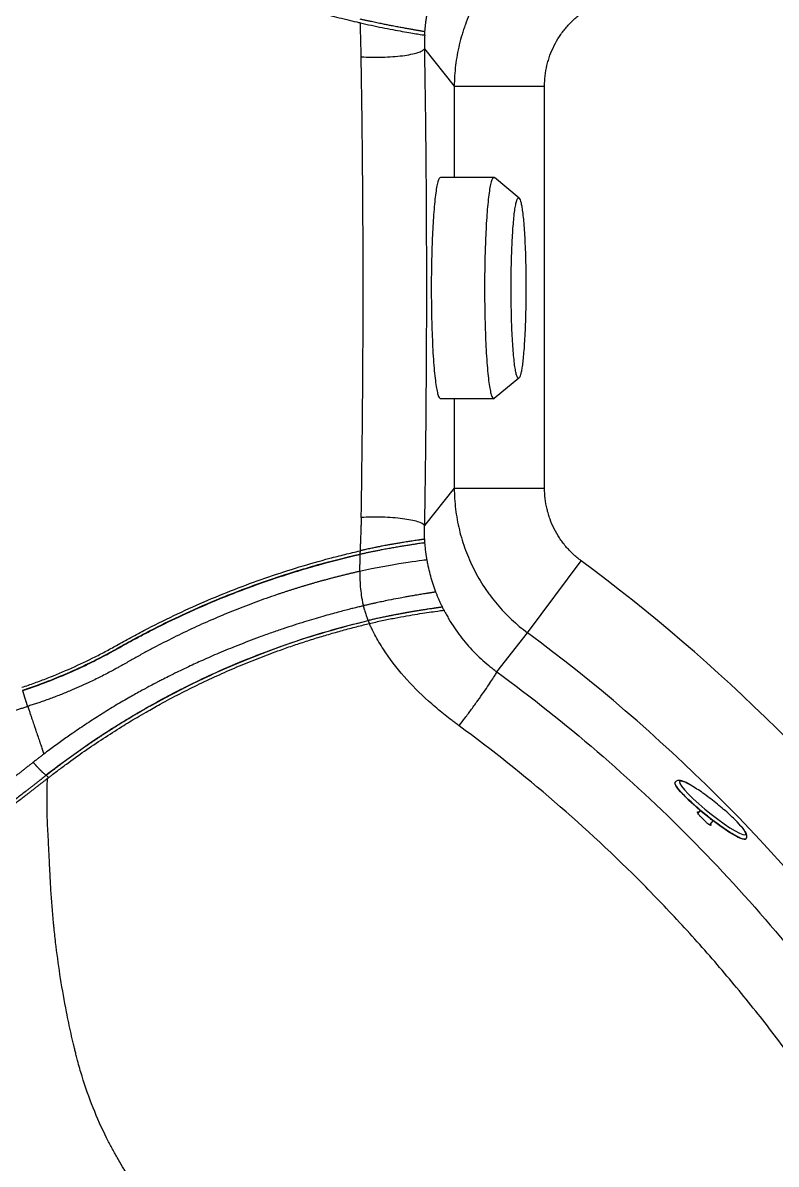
# Model space of a CAD drawing. Extents: x 527 to 611, y 788 to 934.
# Drawn here: x 542.64 to 559.26, y 826.17 to 851.36 of the extents above; entities that cross this region are included whole.
import ezdxf

# ---------------------------------------------------------------- set-up
doc = ezdxf.new("R2010")
doc.units = 0
doc.header["$MEASUREMENT"] = 0
doc.layers.add('1', color=4, linetype='Continuous')
doc.layers.add('GEOMETRY', color=4, linetype='Continuous', lineweight=25)

# ---------------------------------------------------------------- blocks, each defined once
blk = doc.blocks.new('2026_FLASH')
at = {"layer": 'GEOMETRY'}
for p, q in [((24.417, 47.472), (25.076, 46.643)), ((25.076, 46.643), (27.068, 46.643)), ((25.076, 46.643), (25.076, 44.633)), ((27.068, 37.777), (27.068, 46.643)), ((25.946, 44.632), (24.77, 44.633)), ((26.505, 44.178), (25.96, 44.627)), ((25.958, 39.758), (26.503, 40.207)), ((24.768, 39.753), (25.944, 39.752)), ((25.076, 39.753), (25.076, 37.777)), ((25.076, 37.777), (24.417, 36.948)), ((25.076, 37.777), (27.068, 37.777)), ((26.694, 34.582), (27.873, 36.174)), ((26.015, 33.722), (26.694, 34.582)), ((29.952, 31.289), (29.948, 31.284)), ((29.955, 31.287), (29.956, 31.287)), ((30.498, 30.666), (30.449, 30.606)), ((30.71, 30.343), (30.785, 30.435)), ((31.506, 30.031), (31.51, 30.036))]:
    blk.add_line(p, q, dxfattribs=at)
at = {"layer": 'GEOMETRY', "flags": 128}
for points in [[(23.198, 34.787), (23.201, 34.788), (23.203, 34.788)], [(31.134, 30.188), (31.052, 30.242), (30.966, 30.302), (30.876, 30.367), (30.784, 30.436), (30.691, 30.508), (30.598, 30.582), (30.508, 30.658), (30.42, 30.733), (30.337, 30.807), (30.259, 30.879), (30.188, 30.948), (30.125, 31.013), (30.069, 31.073), (30.023, 31.127), (29.987, 31.174), (29.962, 31.215), (29.947, 31.247), (29.943, 31.271), (29.948, 31.284)], [(30.398, 31.157), (30.283, 31.227), (30.188, 31.277), (30.115, 31.306), (30.067, 31.312), (30.047, 31.296), (30.055, 31.257), (30.091, 31.198), (30.153, 31.121), (30.239, 31.028), (30.346, 30.923), (30.469, 30.81), (30.604, 30.694), (30.746, 30.579), (30.889, 30.47), (31.028, 30.37), (31.157, 30.283), (31.272, 30.213), (31.367, 30.163), (31.44, 30.134), (31.487, 30.128), (31.507, 30.144), (31.499, 30.183), (31.463, 30.242), (31.401, 30.32), (31.315, 30.413), (31.315, 30.413)], [(31.506, 30.031), (31.496, 30.024), (31.473, 30.021), (31.439, 30.028), (31.395, 30.044), (31.342, 30.068), (31.28, 30.1), (31.211, 30.141), (31.134, 30.188)]]:
    blk.add_lwpolyline(points, dxfattribs=at)
at = {"layer": 'GEOMETRY'}
for centre, radius, start, end in [((4.203, 4.203), 39.779, 37.0599, 53.4853), ((4.203, 4.203), 37.799, 36.7869, 53.4853), ((30.536, 30.654), 0.0175, 202.0894, 241.2055), ((30.735, 30.488), 0.0175, 216.1669, 281.261)]:
    blk.add_arc(centre, radius, start, end, dxfattribs=at)
for points, knots in [([(17.659, 50.092), (17.688, 50.075), (17.741, 50.046), (17.847, 49.987), (17.976, 49.916), (18.136, 49.831), (18.35, 49.719), (18.62, 49.584), (19.051, 49.378), (19.599, 49.137), (20.15, 48.917), (20.596, 48.752), (20.93, 48.635), (21.264, 48.523), (21.559, 48.43), (21.816, 48.353), (22.037, 48.289), (22.258, 48.229), (22.48, 48.17), (22.703, 48.115), (22.864, 48.076), (22.965, 48.053), (22.991, 48.047), (23.004, 48.044)], [0, 0, 0, 0, 0.01709, 0.030842, 0.061668, 0.092291, 0.123284, 0.184853, 0.246557, 0.368071, 0.492793, 0.553961, 0.615962, 0.678021, 0.739182, 0.779802, 0.820576, 0.861511, 0.902612, 0.943883, 0.985331, 0.992664, 1, 1, 1, 1]), ([(26.694, 49.838), (26.569, 49.745), (26.45, 49.645), (26.224, 49.433), (26.117, 49.321), (25.992, 49.172), (25.967, 49.142), (25.919, 49.081), (25.895, 49.05), (25.825, 48.957), (25.781, 48.893), (25.653, 48.7), (25.576, 48.567), (25.437, 48.293), (25.375, 48.151), (25.308, 47.968), (25.295, 47.931), (25.27, 47.858), (25.259, 47.821), (25.225, 47.709), (25.205, 47.635), (25.151, 47.41), (25.123, 47.259), (25.086, 46.953), (25.076, 46.799), (25.076, 46.643)], [0, 0, 0, 0, 0.125, 0.125, 0.25, 0.25, 0.28125, 0.28125, 0.3125, 0.3125, 0.375, 0.375, 0.5, 0.5, 0.625, 0.625, 0.65625, 0.65625, 0.6875, 0.6875, 0.75, 0.75, 0.875, 0.875, 1, 1, 1, 1]), ([(24.428, 47.847), (24.427, 47.847), (24.426, 47.847), (24.423, 47.848), (24.42, 47.848), (24.416, 47.849), (24.411, 47.85), (24.405, 47.851), (24.399, 47.852), (24.391, 47.853), (24.383, 47.854), (24.37, 47.856), (24.352, 47.859), (24.33, 47.863), (24.31, 47.867), (24.292, 47.87), (24.278, 47.872), (24.26, 47.875), (24.237, 47.879), (24.205, 47.885), (24.175, 47.89), (24.146, 47.895), (24.114, 47.901), (24.075, 47.908), (24.028, 47.916), (23.98, 47.925), (23.931, 47.934), (23.882, 47.943), (23.83, 47.953), (23.773, 47.964), (23.719, 47.974), (23.67, 47.984), (23.626, 47.992), (23.581, 48.001), (23.535, 48.01), (23.485, 48.02), (23.43, 48.031), (23.37, 48.043), (23.309, 48.056), (23.255, 48.068), (23.21, 48.077), (23.174, 48.085), (23.138, 48.093), (23.103, 48.101), (23.069, 48.108), (23.035, 48.116), (23.013, 48.121), (23.003, 48.123)], [0, 0, 0, 0, 0.010916, 0.022379, 0.034382, 0.046914, 0.059965, 0.073535, 0.087622, 0.102227, 0.117354, 0.133, 0.16621, 0.194577, 0.218157, 0.236975, 0.251099, 0.260575, 0.290095, 0.317205, 0.342032, 0.364556, 0.384774, 0.41352, 0.445957, 0.480505, 0.506834, 0.536348, 0.566963, 0.598665, 0.631483, 0.654728, 0.678003, 0.701368, 0.72488, 0.748608, 0.778449, 0.808885, 0.839936, 0.871575, 0.890663, 0.9095, 0.928096, 0.946453, 0.964557, 0.982404, 1, 1, 1, 1]), ([(24.428, 47.847), (24.429, 47.859), (24.431, 47.883), (24.434, 47.92), (24.438, 47.956), (24.442, 47.992), (24.447, 48.032), (24.452, 48.074), (24.458, 48.12), (24.465, 48.165), (24.47, 48.195), (24.473, 48.209)], [0, 0, 0, 0, 0.0996766, 0.1996837, 0.2999731, 0.4004598, 0.5010198, 0.6264032, 0.7514875, 0.8760643, 1, 1, 1, 1]), ([(27.068, 46.643), (27.068, 46.721), (27.073, 46.799), (27.09, 46.952), (27.104, 47.028), (27.13, 47.141), (27.14, 47.178), (27.162, 47.252), (27.174, 47.29), (27.214, 47.4), (27.245, 47.471), (27.314, 47.609), (27.352, 47.676), (27.416, 47.772), (27.438, 47.804), (27.485, 47.867), (27.509, 47.897), (27.584, 47.987), (27.637, 48.043), (27.75, 48.15), (27.81, 48.2), (27.873, 48.246)], [0, 0, 0, 0, 0.125, 0.125, 0.25, 0.25, 0.3125, 0.3125, 0.375, 0.375, 0.5, 0.5, 0.625, 0.625, 0.6875, 0.6875, 0.75, 0.75, 0.875, 0.875, 1, 1, 1, 1]), ([(23.023, 47.293), (23.023, 47.301), (23.023, 47.309), (23.022, 47.34), (23.022, 47.363), (23.021, 47.418), (23.02, 47.45), (23.018, 47.544), (23.016, 47.606), (23.012, 47.731), (23.011, 47.794), (23.007, 47.919), (23.006, 47.981), (23.004, 48.044)], [0, 0, 0, 0, 0.03125, 0.03125, 0.125, 0.125, 0.25, 0.25, 0.5, 0.5, 0.75, 0.75, 1, 1, 1, 1]), ([(23.004, 48.044), (23.165, 48.006), (23.33, 47.97), (23.646, 47.907), (23.797, 47.879), (24.063, 47.832), (24.178, 47.812), (24.35, 47.784), (24.407, 47.776), (24.423, 47.773)], [0, 0, 0, 0, 0.25, 0.25, 0.5, 0.5, 0.75, 0.75, 1, 1, 1, 1]), ([(24.423, 47.773), (24.422, 47.748), (24.421, 47.723), (24.419, 47.672), (24.418, 47.647), (24.417, 47.597), (24.417, 47.572), (24.416, 47.534), (24.417, 47.522), (24.417, 47.5), (24.417, 47.49), (24.417, 47.478), (24.417, 47.475), (24.417, 47.472)], [0, 0, 0, 0, 0.25, 0.25, 0.5, 0.5, 0.75, 0.75, 0.875, 0.875, 0.96875, 0.96875, 1, 1, 1, 1]), ([(23.023, 47.293), (23.096, 47.288), (23.172, 47.285), (23.327, 47.283), (23.407, 47.283), (23.564, 47.288), (23.642, 47.292), (23.793, 47.303), (23.865, 47.31), (24.001, 47.327), (24.064, 47.337), (24.177, 47.36), (24.227, 47.372), (24.31, 47.399), (24.344, 47.413), (24.394, 47.442), (24.41, 47.457), (24.417, 47.472)], [0, 0, 0, 0, 0.125, 0.125, 0.25, 0.25, 0.375, 0.375, 0.5, 0.5, 0.625, 0.625, 0.75, 0.75, 0.875, 0.875, 1, 1, 1, 1]), ([(24.417, 47.472), (24.432, 46.598), (24.443, 45.723), (24.457, 43.971), (24.461, 43.094), (24.461, 41.339), (24.457, 40.461), (24.446, 39.142), (24.442, 38.702), (24.435, 38.152), (24.433, 38.042), (24.43, 37.822), (24.429, 37.712), (24.424, 37.384), (24.421, 37.166), (24.417, 36.948)], [0, 0, 0, 0, 0.25, 0.25, 0.5, 0.5, 0.75, 0.75, 0.875, 0.875, 0.90625, 0.90625, 0.9375, 0.9375, 1, 1, 1, 1]), ([(23.023, 37.127), (23.027, 37.337), (23.03, 37.548), (23.035, 37.865), (23.036, 37.971), (23.039, 38.183), (23.04, 38.29), (23.047, 38.821), (23.051, 39.246), (23.062, 40.52), (23.065, 41.369), (23.065, 43.064), (23.062, 43.911), (23.048, 45.603), (23.037, 46.449), (23.023, 47.293)], [0, 0, 0, 0, 0.0625, 0.0625, 0.09375, 0.09375, 0.125, 0.125, 0.25, 0.25, 0.5, 0.5, 0.75, 0.75, 1, 1, 1, 1]), ([(24.77, 44.633), (24.761, 44.628), (24.742, 44.619), (24.713, 44.541), (24.686, 44.419), (24.661, 44.251), (24.639, 44.047), (24.619, 43.814), (24.603, 43.562), (24.591, 43.299), (24.581, 43.034), (24.574, 42.767), (24.57, 42.494), (24.568, 42.205), (24.57, 41.902), (24.574, 41.588), (24.583, 41.274), (24.595, 40.967), (24.61, 40.679), (24.63, 40.42), (24.652, 40.196), (24.676, 40.016), (24.702, 39.881), (24.728, 39.796), (24.75, 39.755), (24.764, 39.757), (24.768, 39.758)], [0, 0, 0, 0, 0.045311, 0.09117, 0.13703, 0.182419, 0.226896, 0.27007, 0.311623, 0.351311, 0.388971, 0.424512, 0.460053, 0.497713, 0.537401, 0.578954, 0.622128, 0.666605, 0.711994, 0.757854, 0.803713, 0.849102, 0.893579, 0.936753, 0.978306, 1, 1, 1, 1]), ([(25.96, 44.621), (25.955, 44.626), (25.941, 44.641), (25.918, 44.614), (25.889, 44.542), (25.862, 44.418), (25.837, 44.251), (25.815, 44.046), (25.795, 43.813), (25.779, 43.561), (25.767, 43.298), (25.757, 43.033), (25.75, 42.767), (25.746, 42.493), (25.744, 42.205), (25.746, 41.901), (25.75, 41.588), (25.759, 41.273), (25.771, 40.967), (25.787, 40.679), (25.806, 40.419), (25.828, 40.196), (25.852, 40.015), (25.878, 39.882), (25.904, 39.793), (25.93, 39.754), (25.948, 39.745), (25.957, 39.758), (25.958, 39.759)], [0, 0, 0, 0, 0.020506, 0.064026, 0.107998, 0.15197, 0.19549, 0.238136, 0.279534, 0.319376, 0.35743, 0.39354, 0.427618, 0.461696, 0.497806, 0.53586, 0.575702, 0.6171, 0.659745, 0.703266, 0.747238, 0.791209, 0.83473, 0.877376, 0.918773, 0.958615, 0.99667, 1, 1, 1, 1]), ([(26.539, 40.283), (26.544, 40.306), (26.556, 40.354), (26.574, 40.46), (26.591, 40.595), (26.607, 40.764), (26.622, 40.965), (26.635, 41.195), (26.645, 41.45), (26.652, 41.723), (26.656, 42.006), (26.657, 42.289), (26.654, 42.565), (26.649, 42.842), (26.639, 43.111), (26.627, 43.361), (26.612, 43.574), (26.596, 43.758), (26.578, 43.908), (26.558, 44.027), (26.538, 44.114), (26.517, 44.169), (26.494, 44.189), (26.471, 44.169), (26.448, 44.108), (26.426, 44.007), (26.405, 43.871), (26.387, 43.704), (26.371, 43.514), (26.358, 43.308), (26.347, 43.081), (26.338, 42.837), (26.333, 42.572), (26.33, 42.296), (26.33, 42.003), (26.334, 41.715), (26.341, 41.443), (26.351, 41.193), (26.364, 40.958), (26.38, 40.746), (26.398, 40.564), (26.418, 40.417), (26.438, 40.307), (26.46, 40.236), (26.481, 40.202), (26.501, 40.201), (26.521, 40.226), (26.533, 40.265), (26.539, 40.283)], [0, 0, 0, 0, 0.017771, 0.036602, 0.056447, 0.077224, 0.098812, 0.121051, 0.143746, 0.166677, 0.189607, 0.212303, 0.234542, 0.25613, 0.280946, 0.304395, 0.326354, 0.34746, 0.369925, 0.38977, 0.410547, 0.432135, 0.454374, 0.477069, 0.5, 0.522931, 0.545626, 0.567865, 0.589453, 0.61023, 0.630075, 0.65254, 0.673646, 0.695605, 0.719054, 0.74387, 0.765458, 0.787697, 0.810393, 0.833323, 0.856254, 0.878949, 0.901188, 0.922776, 0.943553, 0.963398, 0.982229, 1, 1, 1, 1]), ([(25.076, 37.777), (25.076, 37.621), (25.086, 37.467), (25.124, 37.16), (25.151, 37.007), (25.206, 36.781), (25.226, 36.705), (25.272, 36.557), (25.296, 36.483), (25.377, 36.266), (25.438, 36.125), (25.577, 35.85), (25.655, 35.717), (25.762, 35.554), (25.785, 35.522), (25.829, 35.459), (25.852, 35.427), (25.922, 35.334), (25.97, 35.274), (26.119, 35.097), (26.225, 34.985), (26.45, 34.774), (26.569, 34.675), (26.694, 34.582)], [0, 0, 0, 0, 0.125, 0.125, 0.25, 0.25, 0.3125, 0.3125, 0.375, 0.375, 0.5, 0.5, 0.625, 0.625, 0.65625, 0.65625, 0.6875, 0.6875, 0.75, 0.75, 0.875, 0.875, 1, 1, 1, 1]), ([(27.873, 36.174), (27.81, 36.22), (27.751, 36.27), (27.638, 36.376), (27.585, 36.432), (27.511, 36.521), (27.487, 36.551), (27.44, 36.613), (27.418, 36.645), (27.353, 36.743), (27.315, 36.81), (27.246, 36.948), (27.215, 37.019), (27.175, 37.128), (27.163, 37.165), (27.141, 37.239), (27.131, 37.277), (27.104, 37.391), (27.09, 37.467), (27.073, 37.621), (27.068, 37.699), (27.068, 37.777)], [0, 0, 0, 0, 0.125, 0.125, 0.25, 0.25, 0.3125, 0.3125, 0.375, 0.375, 0.5, 0.5, 0.625, 0.625, 0.6875, 0.6875, 0.75, 0.75, 0.875, 0.875, 1, 1, 1, 1]), ([(23.023, 37.127), (23.023, 37.119), (23.023, 37.112), (23.022, 37.081), (23.022, 37.058), (23.02, 37.004), (23.019, 36.974), (23.017, 36.882), (23.015, 36.821), (23.01, 36.698), (23.007, 36.637), (23.004, 36.546), (23.002, 36.515), (23, 36.454), (22.999, 36.423), (22.998, 36.393)], [0, 0, 0, 0, 0.03125, 0.03125, 0.125, 0.125, 0.25, 0.25, 0.5, 0.5, 0.75, 0.75, 0.875, 0.875, 1, 1, 1, 1]), ([(24.417, 36.948), (24.404, 36.978), (24.352, 37.008), (24.185, 37.061), (24.069, 37.084), (23.798, 37.119), (23.643, 37.13), (23.328, 37.139), (23.168, 37.137), (23.023, 37.127)], [0, 0, 0, 0, 0.25, 0.25, 0.5, 0.5, 0.75, 0.75, 1, 1, 1, 1]), ([(24.423, 36.649), (24.423, 36.662), (24.422, 36.674), (24.421, 36.699), (24.42, 36.711), (24.419, 36.749), (24.418, 36.774), (24.417, 36.824), (24.417, 36.849), (24.416, 36.886), (24.417, 36.899), (24.417, 36.92), (24.417, 36.93), (24.417, 36.942), (24.417, 36.945), (24.417, 36.948)], [0, 0, 0, 0, 0.125, 0.125, 0.25, 0.25, 0.5, 0.5, 0.75, 0.75, 0.875, 0.875, 0.96875, 0.96875, 1, 1, 1, 1]), ([(24.429, 36.57), (24.428, 36.569), (24.426, 36.569), (24.423, 36.569), (24.42, 36.568), (24.417, 36.568), (24.413, 36.567), (24.407, 36.567), (24.399, 36.565), (24.387, 36.564), (24.365, 36.561), (24.328, 36.555), (24.268, 36.547), (24.197, 36.536), (24.117, 36.524), (24.028, 36.51), (23.93, 36.494), (23.825, 36.476), (23.715, 36.457), (23.602, 36.437), (23.51, 36.42), (23.444, 36.407), (23.404, 36.399), (23.365, 36.392), (23.326, 36.384), (23.287, 36.376), (23.249, 36.368), (23.211, 36.36), (23.173, 36.352), (23.136, 36.345), (23.1, 36.337), (23.064, 36.329), (23.029, 36.321), (23.006, 36.316), (22.995, 36.313)], [0, 0, 0, 0, 0.011227, 0.022448, 0.033658, 0.044854, 0.056033, 0.06719, 0.088342, 0.110182, 0.132671, 0.198105, 0.259869, 0.323384, 0.383802, 0.444744, 0.505767, 0.56801, 0.626721, 0.687217, 0.747851, 0.768026, 0.788019, 0.80786, 0.827575, 0.847185, 0.866703, 0.886139, 0.905481, 0.924707, 0.943797, 0.962725, 0.981466, 1, 1, 1, 1]), ([(24.423, 36.649), (24.422, 36.649), (24.421, 36.649), (24.418, 36.648), (24.415, 36.648), (24.412, 36.647), (24.408, 36.647), (24.404, 36.646), (24.396, 36.645), (24.381, 36.644), (24.362, 36.641), (24.342, 36.638), (24.323, 36.635), (24.297, 36.631), (24.259, 36.626), (24.209, 36.619), (24.137, 36.608), (24.044, 36.594), (23.942, 36.577), (23.846, 36.561), (23.775, 36.549), (23.719, 36.539), (23.682, 36.532), (23.651, 36.527), (23.621, 36.521), (23.585, 36.515), (23.538, 36.506), (23.489, 36.497), (23.444, 36.488), (23.408, 36.481), (23.375, 36.475), (23.34, 36.467), (23.301, 36.459), (23.254, 36.45), (23.203, 36.439), (23.152, 36.428), (23.106, 36.418), (23.067, 36.409), (23.033, 36.401), (23.009, 36.396), (22.998, 36.393)], [0, 0, 0, 0, 0.010962, 0.021842, 0.032667, 0.043454, 0.054213, 0.064952, 0.075672, 0.112506, 0.149101, 0.167532, 0.19158, 0.221218, 0.256428, 0.305779, 0.354733, 0.427418, 0.500626, 0.548188, 0.597728, 0.620796, 0.640689, 0.657379, 0.670836, 0.688849, 0.713385, 0.744475, 0.765256, 0.784037, 0.800792, 0.81547, 0.838083, 0.862166, 0.887765, 0.917641, 0.943195, 0.961447, 0.980412, 1, 1, 1, 1]), ([(24.476, 36.192), (24.475, 36.202), (24.471, 36.222), (24.466, 36.252), (24.461, 36.283), (24.457, 36.315), (24.452, 36.347), (24.447, 36.387), (24.441, 36.437), (24.434, 36.5), (24.431, 36.545), (24.429, 36.57)], [0, 0, 0, 0, 0.077848, 0.157836, 0.239956, 0.324197, 0.410541, 0.498966, 0.641781, 0.808912, 1, 1, 1, 1]), ([(15.556, 33.318), (15.672, 33.356), (15.974, 33.462), (16.402, 33.63), (16.84, 33.825), (17.162, 33.983), (17.415, 34.115), (17.603, 34.218), (17.79, 34.323), (17.998, 34.438), (18.27, 34.583), (18.691, 34.798), (19.284, 35.08), (20.096, 35.428), (21.042, 35.778), (22.039, 36.087), (22.69, 36.252), (22.995, 36.322)], [0.0869697, 0.0869697, 0.0869697, 0.0869697, 0.125, 0.1875, 0.234375, 0.28125, 0.3046875, 0.328125, 0.3515625, 0.375, 0.40625, 0.453125, 0.53125, 0.625, 0.75, 0.875, 0.9871004, 0.9871004, 0.9871004, 0.9871004]), ([(15.558, 33.31), (15.675, 33.348), (15.976, 33.454), (16.404, 33.623), (16.842, 33.817), (17.163, 33.975), (17.416, 34.107), (17.604, 34.21), (17.791, 34.315), (17.999, 34.43), (18.271, 34.575), (18.691, 34.79), (19.284, 35.071), (20.096, 35.419), (21.041, 35.769), (22.038, 36.078), (22.689, 36.243), (22.995, 36.313)], [0.0869605, 0.0869605, 0.0869605, 0.0869605, 0.125, 0.1875, 0.234375, 0.28125, 0.3046875, 0.328125, 0.3515625, 0.375, 0.40625, 0.453125, 0.53125, 0.625, 0.75, 0.875, 0.9873293, 0.9873293, 0.9873293, 0.9873293]), ([(17.659, 34.324), (17.713, 34.354), (17.767, 34.385), (17.876, 34.445), (17.931, 34.475), (18.094, 34.563), (18.203, 34.621), (18.532, 34.791), (18.752, 34.899), (19.416, 35.212), (19.863, 35.402), (20.758, 35.746), (21.207, 35.9), (21.88, 36.104), (22.105, 36.168), (22.44, 36.257), (22.608, 36.3), (22.775, 36.34), (22.886, 36.367), (22.942, 36.38), (22.998, 36.393)], [0, 0, 0, 0, 0.03125, 0.03125, 0.0625, 0.0625, 0.125, 0.125, 0.25, 0.25, 0.5, 0.5, 0.75, 0.75, 0.875, 0.875, 0.9375, 0.96875, 0.96875, 1, 1, 1, 1]), ([(22.995, 36.313), (22.995, 36.31), (22.994, 36.303), (22.994, 36.293), (22.994, 36.282), (22.993, 36.272), (22.993, 36.261), (22.993, 36.249), (22.992, 36.238), (22.992, 36.226), (22.992, 36.214), (22.991, 36.201), (22.991, 36.188), (22.991, 36.175), (22.991, 36.162), (22.99, 36.146), (22.99, 36.127), (22.989, 36.104), (22.989, 36.08), (22.989, 36.055), (22.989, 36.028), (22.989, 35.999), (22.989, 35.97), (22.989, 35.949), (22.989, 35.938)], [0, 0, 0, 0, 0.035633, 0.07124, 0.106831, 0.142417, 0.178008, 0.213613, 0.249242, 0.284904, 0.320608, 0.356364, 0.392179, 0.428055, 0.463997, 0.500006, 0.555149, 0.612361, 0.671654, 0.733044, 0.796549, 0.862192, 0.929999, 1, 1, 1, 1]), ([(22.998, 36.393), (22.997, 36.391), (22.997, 36.386), (22.997, 36.38), (22.997, 36.374), (22.997, 36.369), (22.997, 36.363), (22.996, 36.358), (22.996, 36.353), (22.996, 36.348), (22.996, 36.344), (22.996, 36.34), (22.996, 36.336), (22.995, 36.332), (22.995, 36.328), (22.995, 36.325), (22.995, 36.323), (22.995, 36.322)], [0, 0, 0, 0, 0.076067, 0.149982, 0.221945, 0.292189, 0.360933, 0.428381, 0.494727, 0.560129, 0.624703, 0.688539, 0.751723, 0.814345, 0.876508, 0.938342, 1, 1, 1, 1]), ([(24.671, 35.483), (24.666, 35.498), (24.66, 35.512), (24.65, 35.541), (24.644, 35.555), (24.629, 35.599), (24.619, 35.628), (24.591, 35.716), (24.573, 35.774), (24.54, 35.893), (24.526, 35.952), (24.506, 36.042), (24.499, 36.072), (24.49, 36.117), (24.487, 36.132), (24.483, 36.155), (24.482, 36.162), (24.479, 36.177), (24.478, 36.185), (24.476, 36.192)], [0, 0, 0, 0, 0.0625, 0.0625, 0.125, 0.125, 0.25, 0.25, 0.5, 0.5, 0.75, 0.75, 0.875, 0.875, 0.9375, 0.9375, 0.96875, 0.96875, 1, 1, 1, 1]), ([(22.989, 35.938), (22.965, 35.933), (22.918, 35.922), (22.846, 35.906), (22.775, 35.889), (22.704, 35.872), (22.633, 35.854), (22.562, 35.837), (22.491, 35.819), (22.42, 35.801), (22.349, 35.782), (22.279, 35.763), (22.208, 35.744), (22.137, 35.725), (22.067, 35.705), (21.996, 35.685), (21.926, 35.665), (21.856, 35.644), (21.785, 35.623), (21.715, 35.602), (21.645, 35.581), (21.575, 35.559), (21.505, 35.537), (21.435, 35.514), (21.365, 35.492), (21.295, 35.469), (21.225, 35.446), (21.103, 35.404), (20.927, 35.344), (20.699, 35.261), (20.47, 35.175), (20.165, 35.055), (19.786, 34.898), (19.334, 34.696), (18.886, 34.481), (18.515, 34.291), (18.22, 34.132), (18.036, 34.031), (17.909, 33.958), (17.836, 33.916), (17.775, 33.882), (17.708, 33.844), (17.635, 33.803), (17.502, 33.73), (17.307, 33.628), (17.069, 33.511), (16.849, 33.41), (16.637, 33.317), (16.41, 33.224), (16.215, 33.149), (16.064, 33.094), (15.962, 33.058), (15.861, 33.024), (15.763, 32.991), (15.698, 32.971), (15.666, 32.961)], [0, 0, 0, 0, 0.009638, 0.019265, 0.02888, 0.038484, 0.048078, 0.05766, 0.067233, 0.076795, 0.086348, 0.095891, 0.105424, 0.114949, 0.124464, 0.133972, 0.143471, 0.152962, 0.162446, 0.171922, 0.181391, 0.190854, 0.20031, 0.209761, 0.219205, 0.228644, 0.238079, 0.247508, 0.278223, 0.309113, 0.340185, 0.371447, 0.433724, 0.495656, 0.557662, 0.620124, 0.65144, 0.682515, 0.698146, 0.705958, 0.713771, 0.724163, 0.734571, 0.744996, 0.780424, 0.816471, 0.843391, 0.870481, 0.902188, 0.934476, 0.948243, 0.961678, 0.974781, 0.987555, 1, 1, 1, 1]), ([(22.989, 35.938), (22.989, 35.93), (22.989, 35.922), (22.99, 35.906), (22.99, 35.898), (22.99, 35.874), (22.991, 35.857), (22.992, 35.809), (22.993, 35.777), (22.997, 35.68), (23.002, 35.616), (23.014, 35.489), (23.023, 35.426), (23.038, 35.333), (23.044, 35.302), (23.053, 35.255), (23.056, 35.24), (23.063, 35.209), (23.067, 35.194), (23.07, 35.179)], [0, 0, 0, 0, 0.03125, 0.03125, 0.0625, 0.0625, 0.125, 0.125, 0.25, 0.25, 0.5, 0.5, 0.75, 0.75, 0.875, 0.875, 0.9375, 0.9375, 1, 1, 1, 1]), ([(24.671, 35.483), (24.67, 35.483), (24.667, 35.483), (24.662, 35.482), (24.657, 35.481), (24.651, 35.48), (24.644, 35.479), (24.637, 35.478), (24.628, 35.477), (24.619, 35.476), (24.608, 35.474), (24.596, 35.472), (24.584, 35.47), (24.569, 35.468), (24.554, 35.466), (24.537, 35.463), (24.519, 35.46), (24.499, 35.457), (24.452, 35.45), (24.376, 35.438), (24.269, 35.42), (24.182, 35.405), (24.12, 35.394), (24.06, 35.383), (23.973, 35.367), (23.827, 35.34), (23.654, 35.307), (23.488, 35.272), (23.384, 35.25), (23.318, 35.236), (23.283, 35.228), (23.247, 35.22), (23.212, 35.212), (23.176, 35.204), (23.141, 35.196), (23.105, 35.187), (23.082, 35.182), (23.07, 35.179)], [0, 0, 0, 0, 0.012375, 0.0253, 0.038777, 0.052809, 0.067397, 0.082542, 0.098244, 0.114502, 0.131315, 0.148682, 0.166599, 0.185064, 0.20407, 0.223614, 0.243689, 0.26429, 0.285409, 0.38097, 0.455542, 0.509394, 0.542543, 0.563157, 0.608609, 0.678286, 0.771451, 0.831763, 0.882411, 0.896729, 0.911134, 0.925637, 0.940248, 0.954975, 0.969833, 0.984835, 1, 1, 1, 1]), ([(24.815, 35.15), (24.81, 35.162), (24.798, 35.185), (24.782, 35.22), (24.766, 35.255), (24.751, 35.289), (24.736, 35.322), (24.722, 35.355), (24.708, 35.388), (24.695, 35.42), (24.683, 35.452), (24.675, 35.473), (24.671, 35.483)], [0, 0, 0, 0, 0.108305, 0.214634, 0.319056, 0.421634, 0.522423, 0.621457, 0.71874, 0.814272, 0.908034, 1, 1, 1, 1]), ([(23.07, 35.179), (23.044, 35.173), (22.986, 35.159), (22.891, 35.136), (22.779, 35.108), (22.651, 35.075), (22.506, 35.037), (22.345, 34.993), (22.168, 34.943), (21.974, 34.886), (21.765, 34.823), (21.539, 34.751), (21.297, 34.672), (21.04, 34.583), (20.705, 34.462), (20.316, 34.313), (19.898, 34.142), (19.537, 33.984), (19.232, 33.844), (18.981, 33.724), (18.786, 33.627), (18.644, 33.555), (18.567, 33.515), (18.538, 33.5)], [0, 0, 0, 0, 0.016948, 0.037485, 0.061611, 0.089324, 0.120622, 0.155503, 0.193966, 0.236007, 0.281624, 0.330815, 0.383577, 0.439909, 0.499808, 0.604639, 0.697367, 0.778006, 0.846564, 0.903044, 0.947443, 0.979763, 1, 1, 1, 1]), ([(23.07, 35.179), (23.071, 35.176), (23.072, 35.17), (23.075, 35.16), (23.077, 35.15), (23.08, 35.139), (23.083, 35.127), (23.086, 35.115), (23.09, 35.102), (23.097, 35.077), (23.108, 35.039), (23.124, 34.991), (23.139, 34.945), (23.151, 34.914), (23.159, 34.894), (23.163, 34.882), (23.168, 34.872), (23.172, 34.862), (23.174, 34.856), (23.175, 34.853)], [0, 0, 0, 0, 0.02588, 0.053019, 0.081401, 0.111011, 0.14184, 0.173877, 0.207117, 0.241553, 0.371845, 0.50008, 0.630535, 0.76304, 0.808345, 0.854507, 0.90169, 0.950102, 1, 1, 1, 1]), ([(24.815, 35.15), (24.814, 35.15), (24.812, 35.15), (24.808, 35.149), (24.803, 35.149), (24.798, 35.148), (24.793, 35.147), (24.787, 35.147), (24.781, 35.146), (24.774, 35.145), (24.767, 35.144), (24.759, 35.143), (24.75, 35.142), (24.741, 35.141), (24.731, 35.139), (24.721, 35.138), (24.71, 35.136), (24.699, 35.135), (24.686, 35.133), (24.673, 35.131), (24.66, 35.129), (24.645, 35.127), (24.63, 35.124), (24.612, 35.122), (24.588, 35.118), (24.551, 35.113), (24.507, 35.106), (24.464, 35.1), (24.428, 35.094), (24.391, 35.088), (24.356, 35.083), (24.326, 35.078), (24.294, 35.073), (24.265, 35.068), (24.235, 35.063), (24.212, 35.059), (24.191, 35.056), (24.17, 35.052), (24.149, 35.049), (24.128, 35.045), (24.111, 35.042), (24.099, 35.04), (24.09, 35.039), (24.079, 35.037), (24.062, 35.034), (24.044, 35.031), (24.026, 35.027), (24.013, 35.025), (24, 35.023), (23.987, 35.02), (23.973, 35.018), (23.957, 35.015), (23.937, 35.011), (23.916, 35.007), (23.891, 35.003), (23.866, 34.998), (23.839, 34.993), (23.811, 34.988), (23.777, 34.981), (23.741, 34.974), (23.709, 34.968), (23.686, 34.963), (23.666, 34.96), (23.65, 34.956), (23.627, 34.952), (23.595, 34.945), (23.551, 34.936), (23.505, 34.927), (23.457, 34.916), (23.41, 34.906), (23.363, 34.896), (23.308, 34.884), (23.258, 34.872), (23.217, 34.863), (23.193, 34.857), (23.181, 34.854), (23.175, 34.853)], [0, 0, 0, 0, 0.010517, 0.021238, 0.032169, 0.04331, 0.054661, 0.066216, 0.077971, 0.089922, 0.102062, 0.114389, 0.126902, 0.139593, 0.152456, 0.16549, 0.178699, 0.19209, 0.205674, 0.219449, 0.233402, 0.247535, 0.261863, 0.276393, 0.294901, 0.325293, 0.367478, 0.391574, 0.415752, 0.44001, 0.462238, 0.480296, 0.494213, 0.516646, 0.530214, 0.542843, 0.553145, 0.564125, 0.575115, 0.585569, 0.596116, 0.599345, 0.603755, 0.609352, 0.616145, 0.628053, 0.635199, 0.641214, 0.647242, 0.653285, 0.658881, 0.666283, 0.675508, 0.686582, 0.694496, 0.709071, 0.719608, 0.729458, 0.746191, 0.763998, 0.775255, 0.786564, 0.793345, 0.800092, 0.806798, 0.821602, 0.840275, 0.86088, 0.879104, 0.899897, 0.919667, 0.938387, 0.96884, 0.984324, 0.992186, 1, 1, 1, 1]), ([(23.203, 34.788), (23.297, 34.811), (23.392, 34.833), (23.579, 34.873), (23.671, 34.892), (23.942, 34.944), (24.112, 34.973), (24.415, 35.022), (24.546, 35.041), (24.748, 35.069), (24.819, 35.078), (24.85, 35.082)], [0, 0, 0, 0, 0.125, 0.125, 0.25, 0.25, 0.5, 0.5, 0.75, 0.75, 1, 1, 1, 1]), ([(24.85, 35.082), (24.854, 35.073), (24.859, 35.065), (24.867, 35.048), (24.872, 35.04), (24.885, 35.015), (24.894, 34.999), (24.921, 34.949), (24.94, 34.916), (24.997, 34.819), (25.038, 34.755), (25.164, 34.568), (25.255, 34.448), (25.451, 34.219), (25.556, 34.111), (25.722, 33.957), (25.779, 33.908), (25.866, 33.836), (25.895, 33.813), (25.94, 33.778), (25.955, 33.767), (25.978, 33.75), (25.985, 33.744), (26, 33.733), (26.008, 33.727), (26.015, 33.722)], [0, 0, 0, 0, 0.015625, 0.015625, 0.03125, 0.03125, 0.0625, 0.0625, 0.125, 0.125, 0.25, 0.25, 0.5, 0.5, 0.75, 0.75, 0.875, 0.875, 0.9375, 0.9375, 0.96875, 0.96875, 0.984375, 0.984375, 1, 1, 1, 1]), ([(16.126, 31.387), (16.142, 31.4), (16.175, 31.426), (16.24, 31.477), (16.322, 31.539), (16.421, 31.613), (16.619, 31.761), (17.054, 32.072), (17.574, 32.414), (18.032, 32.692), (18.314, 32.856), (18.627, 33.032), (19.019, 33.24), (19.454, 33.457), (19.894, 33.662), (20.338, 33.855), (20.786, 34.037), (21.138, 34.168), (21.391, 34.258), (21.543, 34.31), (21.695, 34.361), (21.847, 34.41), (22, 34.458), (22.152, 34.505), (22.305, 34.55), (22.459, 34.594), (22.612, 34.637), (22.766, 34.678), (22.92, 34.718), (23.023, 34.744), (23.074, 34.757)], [0, 0, 0, 0, 0.007941, 0.015663, 0.031313, 0.046811, 0.062587, 0.125052, 0.249825, 0.299753, 0.32973, 0.374736, 0.437478, 0.499977, 0.562252, 0.624664, 0.687233, 0.749982, 0.770843, 0.791697, 0.812545, 0.833387, 0.854223, 0.875056, 0.895885, 0.91671, 0.937534, 0.958357, 0.979178, 1, 1, 1, 1]), ([(21.224, 34.276), (21.268, 34.291), (21.624, 34.417), (22.271, 34.623), (22.882, 34.784), (23.175, 34.853)], [0.7325476, 0.7325476, 0.7325476, 0.7325476, 0.75, 0.875, 0.9899682, 0.9899682, 0.9899682, 0.9899682]), ([(23.178, 34.846), (22.863, 34.772), (22.253, 34.61), (21.65, 34.417), (21.36, 34.316)], [0.15836028, 0.15836028, 0.15836028, 0.15836028, 0.18447519, 0.20901429, 0.20901429, 0.20901429, 0.20901429]), ([(23.074, 34.757), (23.095, 34.762), (23.136, 34.772), (23.178, 34.782), (23.198, 34.787)], [0, 0, 0, 0, 0.500976, 1, 1, 1, 1]), ([(23.178, 34.846), (23.178, 34.845), (23.179, 34.843), (23.181, 34.84), (23.182, 34.835), (23.184, 34.831), (23.186, 34.826), (23.189, 34.821), (23.191, 34.815), (23.194, 34.809), (23.197, 34.803), (23.2, 34.796), (23.202, 34.791), (23.203, 34.788)], [0, 0, 0, 0, 0.085907, 0.171696, 0.257671, 0.344333, 0.432187, 0.521491, 0.612419, 0.705215, 0.800328, 0.898329, 1, 1, 1, 1]), ([(25.183, 32.53), (25.17, 32.539), (25.157, 32.549), (25.131, 32.568), (25.118, 32.578), (25.079, 32.607), (25.053, 32.626), (24.976, 32.685), (24.926, 32.725), (24.774, 32.845), (24.676, 32.928), (24.386, 33.183), (24.202, 33.362), (23.861, 33.739), (23.703, 33.938), (23.493, 34.248), (23.428, 34.353), (23.338, 34.515), (23.309, 34.569), (23.268, 34.651), (23.254, 34.678), (23.235, 34.719), (23.228, 34.733), (23.216, 34.761), (23.209, 34.775), (23.203, 34.788)], [0, 0, 0, 0, 0.015625, 0.015625, 0.03125, 0.03125, 0.0625, 0.0625, 0.125, 0.125, 0.25, 0.25, 0.5, 0.5, 0.75, 0.75, 0.875, 0.875, 0.9375, 0.9375, 0.96875, 0.96875, 0.984375, 0.984375, 1, 1, 1, 1]), ([(15.538, 33.381), (15.633, 33.413), (15.728, 33.445), (15.914, 33.513), (16.006, 33.547), (16.28, 33.654), (16.459, 33.728), (16.811, 33.885), (16.983, 33.968), (17.239, 34.097), (17.324, 34.141), (17.45, 34.208), (17.492, 34.231), (17.576, 34.277), (17.617, 34.3), (17.659, 34.324)], [0, 0, 0, 0, 0.125, 0.125, 0.25, 0.25, 0.5, 0.5, 0.75, 0.75, 0.875, 0.875, 0.9375, 0.9375, 1, 1, 1, 1]), ([(16.067, 31.444), (16.202, 31.549), (16.473, 31.754), (16.888, 32.05), (17.274, 32.311), (17.63, 32.538), (17.9, 32.703), (18.118, 32.831), (18.282, 32.926), (18.448, 33.019), (18.632, 33.12), (18.873, 33.249), (19.246, 33.44), (19.774, 33.693), (20.457, 33.989), (20.956, 34.18), (21.224, 34.276)], [0.0000034, 0.0000034, 0.0000034, 0.0000034, 0.0625, 0.125, 0.1875, 0.234375, 0.28125, 0.3046875, 0.328125, 0.3515625, 0.375, 0.40625, 0.453125, 0.53125, 0.625, 0.7325476, 0.7325476, 0.7325476, 0.7325476]), ([(21.36, 34.316), (21.333, 34.306), (21.28, 34.288), (21.2, 34.259), (21.121, 34.231), (21.043, 34.202), (20.965, 34.173), (20.889, 34.144), (20.812, 34.115), (20.737, 34.086), (20.662, 34.057), (20.588, 34.027), (20.514, 33.997), (20.441, 33.968), (20.369, 33.938), (20.297, 33.908), (20.226, 33.878), (20.156, 33.848), (20.087, 33.818), (20.018, 33.788), (19.949, 33.758), (19.882, 33.728), (19.815, 33.698), (19.748, 33.668), (19.683, 33.637), (19.618, 33.607), (19.553, 33.577), (19.49, 33.547), (19.427, 33.517), (19.364, 33.486), (19.302, 33.456), (19.241, 33.426), (19.181, 33.396), (19.121, 33.366), (19.062, 33.336), (19.003, 33.306), (18.945, 33.276), (18.888, 33.246), (18.831, 33.217), (18.775, 33.187), (18.72, 33.158), (18.665, 33.128), (18.611, 33.099), (18.557, 33.07), (18.504, 33.041), (18.452, 33.012), (18.4, 32.983), (18.349, 32.954), (18.299, 32.925), (18.249, 32.897), (18.2, 32.869), (18.151, 32.841), (18.103, 32.813), (18.056, 32.785), (18.009, 32.757), (17.963, 32.73), (17.917, 32.702), (17.872, 32.675), (17.828, 32.648), (17.784, 32.622), (17.741, 32.595), (17.698, 32.569), (17.656, 32.543), (17.615, 32.517), (17.574, 32.491), (17.534, 32.466), (17.494, 32.441), (17.455, 32.416), (17.417, 32.391), (17.379, 32.366), (17.341, 32.342), (17.305, 32.318), (17.268, 32.294), (17.233, 32.271), (17.198, 32.247), (17.163, 32.224), (17.129, 32.202), (17.096, 32.179), (17.063, 32.157), (17.031, 32.135), (16.999, 32.113), (16.968, 32.092), (16.937, 32.071), (16.907, 32.05), (16.878, 32.03), (16.849, 32.01), (16.82, 31.99), (16.792, 31.97), (16.765, 31.951), (16.738, 31.932), (16.712, 31.913), (16.686, 31.895), (16.661, 31.877), (16.636, 31.859), (16.612, 31.842), (16.589, 31.825), (16.566, 31.808), (16.543, 31.792), (16.521, 31.775), (16.5, 31.76), (16.479, 31.744), (16.458, 31.729), (16.438, 31.715), (16.419, 31.7), (16.4, 31.686), (16.382, 31.673), (16.364, 31.659), (16.347, 31.646), (16.33, 31.634), (16.314, 31.621), (16.298, 31.61), (16.283, 31.598), (16.268, 31.587), (16.254, 31.576), (16.24, 31.566), (16.227, 31.555), (16.214, 31.546), (16.202, 31.536), (16.19, 31.527), (16.179, 31.519), (16.168, 31.511), (16.158, 31.503), (16.148, 31.495), (16.139, 31.488), (16.131, 31.481), (16.122, 31.475), (16.115, 31.469), (16.108, 31.464), (16.101, 31.458), (16.095, 31.454), (16.089, 31.449), (16.084, 31.445), (16.079, 31.441), (16.076, 31.439), (16.075, 31.438)], [0, 0, 0, 0, 0.014281, 0.02846, 0.042537, 0.056511, 0.070383, 0.084153, 0.09782, 0.111385, 0.124847, 0.138207, 0.151465, 0.16462, 0.177673, 0.190623, 0.203471, 0.216217, 0.22886, 0.241401, 0.253839, 0.266176, 0.278409, 0.290541, 0.30257, 0.314496, 0.326321, 0.338043, 0.349663, 0.36118, 0.372595, 0.383908, 0.395118, 0.406226, 0.417232, 0.428135, 0.438936, 0.449635, 0.460231, 0.470725, 0.481117, 0.491406, 0.501593, 0.511677, 0.521659, 0.531539, 0.541316, 0.550991, 0.560563, 0.570033, 0.579401, 0.588666, 0.597829, 0.606889, 0.615847, 0.624703, 0.633456, 0.642107, 0.650655, 0.659101, 0.667444, 0.675685, 0.683824, 0.69186, 0.699794, 0.707625, 0.715355, 0.722981, 0.730505, 0.737927, 0.745247, 0.752464, 0.759579, 0.766591, 0.773501, 0.780309, 0.787014, 0.793617, 0.800117, 0.806515, 0.812811, 0.819004, 0.825095, 0.831084, 0.83697, 0.842754, 0.848435, 0.854015, 0.859491, 0.864866, 0.870138, 0.875308, 0.880375, 0.88534, 0.890203, 0.894963, 0.899621, 0.904176, 0.908629, 0.91298, 0.917229, 0.921375, 0.925419, 0.92936, 0.933199, 0.936936, 0.94057, 0.944102, 0.947531, 0.950859, 0.954083, 0.957206, 0.960226, 0.963144, 0.965959, 0.968672, 0.971283, 0.973791, 0.976197, 0.978501, 0.980702, 0.9828, 0.984797, 0.986691, 0.988483, 0.990172, 0.991759, 0.993243, 0.994625, 0.995905, 0.997082, 0.998157, 0.99913, 1, 1, 1, 1]), ([(18.538, 33.5), (18.516, 33.489), (18.45, 33.454), (18.319, 33.385), (18.123, 33.278), (17.866, 33.134), (17.566, 32.958), (17.249, 32.761), (16.934, 32.556), (16.689, 32.39), (16.508, 32.262), (16.388, 32.177), (16.267, 32.09), (16.145, 32), (16.063, 31.939), (16.022, 31.908)], [0, 0, 0, 0, 0.024958, 0.074989, 0.1501, 0.250303, 0.371782, 0.500396, 0.625275, 0.750131, 0.798317, 0.847398, 0.897373, 0.948241, 1, 1, 1, 1]), ([(25.183, 32.53), (25.226, 32.586), (25.271, 32.646), (25.363, 32.77), (25.411, 32.834), (25.505, 32.963), (25.551, 33.027), (25.642, 33.153), (25.685, 33.215), (25.766, 33.331), (25.804, 33.386), (25.872, 33.486), (25.902, 33.531), (25.952, 33.609), (25.972, 33.641), (26.002, 33.692), (26.011, 33.711), (26.015, 33.722)], [0, 0, 0, 0, 0.125, 0.125, 0.25, 0.25, 0.375, 0.375, 0.5, 0.5, 0.625, 0.625, 0.75, 0.75, 0.875, 0.875, 1, 1, 1, 1]), ([(26.015, 33.722), (26.781, 33.163), (27.517, 32.578), (28.936, 31.356), (29.619, 30.72), (30.929, 29.398), (31.558, 28.712), (32.761, 27.29), (33.336, 26.554), (33.883, 25.793)], [0, 0, 0, 0, 0.25, 0.25, 0.5, 0.5, 0.75, 0.75, 1, 1, 1, 1]), ([(15.666, 32.961), (15.665, 32.964), (15.663, 32.972), (15.659, 32.983), (15.655, 32.994), (15.651, 33.006), (15.648, 33.017), (15.644, 33.029), (15.64, 33.041), (15.636, 33.053), (15.632, 33.065), (15.628, 33.077), (15.624, 33.089), (15.62, 33.101), (15.617, 33.113), (15.613, 33.125), (15.609, 33.138), (15.605, 33.15), (15.601, 33.162), (15.598, 33.173), (15.594, 33.185), (15.591, 33.197), (15.587, 33.208), (15.584, 33.22), (15.581, 33.231), (15.577, 33.242), (15.574, 33.252), (15.571, 33.263), (15.568, 33.273), (15.566, 33.283), (15.563, 33.292), (15.561, 33.302), (15.559, 33.307), (15.558, 33.31)], [0, 0, 0, 0, 0.026854, 0.054176, 0.081935, 0.110063, 0.138483, 0.167184, 0.196182, 0.225493, 0.255136, 0.285123, 0.315462, 0.346152, 0.377166, 0.408476, 0.440092, 0.472035, 0.504307, 0.536907, 0.56985, 0.603161, 0.636854, 0.670934, 0.705421, 0.740351, 0.775771, 0.811721, 0.84821, 0.885249, 0.922874, 0.961122, 1, 1, 1, 1]), ([(12.166, 31.941), (12.183, 31.944), (12.213, 31.949), (12.258, 31.956), (12.303, 31.964), (12.362, 31.974), (12.439, 31.988), (12.52, 32.004), (12.612, 32.023), (12.7, 32.043), (12.797, 32.065), (12.908, 32.092), (13.05, 32.13), (13.217, 32.176), (13.402, 32.231), (13.574, 32.284), (13.751, 32.34), (13.898, 32.388), (14.046, 32.436), (14.195, 32.485), (14.342, 32.534), (14.484, 32.581), (14.621, 32.626), (14.755, 32.67), (14.893, 32.715), (15.02, 32.756), (15.135, 32.793), (15.236, 32.825), (15.331, 32.855), (15.422, 32.884), (15.508, 32.911), (15.589, 32.936), (15.641, 32.953), (15.666, 32.961)], [0, 0, 0, 0, 0.023414, 0.042992, 0.062838, 0.085272, 0.124049, 0.167711, 0.194578, 0.245121, 0.281662, 0.315866, 0.380226, 0.446291, 0.494469, 0.561889, 0.601136, 0.638444, 0.673871, 0.7075, 0.739428, 0.769737, 0.796462, 0.823347, 0.850412, 0.877667, 0.897955, 0.917342, 0.935806, 0.953322, 0.969871, 0.985435, 1, 1, 1, 1]), ([(15.666, 32.961), (15.676, 32.931), (15.695, 32.875), (15.722, 32.795), (15.747, 32.722), (15.769, 32.655), (15.789, 32.596), (15.807, 32.544), (15.822, 32.499), (15.835, 32.461), (15.856, 32.398), (15.886, 32.309), (15.924, 32.196), (15.96, 32.092), (15.992, 31.997), (16.012, 31.936), (16.022, 31.908)], [0, 0, 0, 0, 0.08275, 0.158858, 0.228326, 0.29113, 0.347253, 0.396678, 0.439389, 0.475375, 0.504634, 0.620136, 0.727444, 0.82652, 0.917361, 1, 1, 1, 1]), ([(32.683, 24.971), (32.422, 25.333), (32.154, 25.69), (31.606, 26.391), (31.325, 26.735), (30.751, 27.413), (30.458, 27.746), (29.858, 28.399), (29.552, 28.72), (28.615, 29.666), (27.965, 30.272), (26.613, 31.437), (25.911, 31.996), (25.183, 32.53)], [0, 0, 0, 0, 0.125, 0.125, 0.25, 0.25, 0.375, 0.375, 0.5, 0.5, 0.75, 0.75, 1, 1, 1, 1]), ([(16.022, 31.908), (16.004, 31.894), (15.968, 31.866), (15.911, 31.823), (15.85, 31.776), (15.809, 31.743), (15.787, 31.727)], [0, 0, 0, 0, 0.225323, 0.467458, 0.72587, 1, 1, 1, 1]), ([(15.787, 31.727), (15.767, 31.711), (15.726, 31.679), (15.665, 31.631), (15.603, 31.583), (15.542, 31.535), (15.482, 31.487), (15.421, 31.439), (15.36, 31.391), (15.3, 31.344), (15.239, 31.296), (15.179, 31.248), (15.118, 31.201), (15.017, 31.121), (14.879, 31.012), (14.707, 30.876), (14.548, 30.75), (14.375, 30.613), (14.188, 30.465), (13.988, 30.308), (13.765, 30.132), (13.52, 29.94), (13.255, 29.733), (13.003, 29.54), (12.765, 29.36), (12.542, 29.195), (12.369, 29.069), (12.235, 28.975), (12.135, 28.906), (12.038, 28.84), (11.962, 28.789), (11.904, 28.751), (11.862, 28.724), (11.821, 28.698), (11.781, 28.673), (11.741, 28.648), (11.702, 28.624), (11.664, 28.601), (11.626, 28.578), (11.602, 28.564), (11.589, 28.557)], [0, 0, 0, 0, 0.0108726, 0.0216939, 0.0324691, 0.0432023, 0.0538966, 0.0645548, 0.0751806, 0.0857784, 0.096353, 0.1069096, 0.1174539, 0.1279918, 0.159897, 0.1897743, 0.2176857, 0.243651, 0.281461, 0.3175801, 0.352042, 0.4058742, 0.4594369, 0.5157792, 0.5740666, 0.6345823, 0.6973856, 0.7313938, 0.7663203, 0.8021108, 0.8387073, 0.8559173, 0.8733438, 0.8909725, 0.9087879, 0.9267729, 0.9449087, 0.9631741, 0.9815461, 1, 1, 1, 1]), ([(15.787, 31.727), (15.791, 31.723), (15.797, 31.715), (15.807, 31.703), (15.817, 31.691), (15.827, 31.679), (15.838, 31.668), (15.848, 31.656), (15.859, 31.644), (15.87, 31.632), (15.881, 31.62), (15.892, 31.608), (15.903, 31.596), (15.914, 31.585), (15.925, 31.573), (15.935, 31.563), (15.944, 31.553), (15.953, 31.544), (15.964, 31.534), (15.975, 31.523), (15.988, 31.511), (16.002, 31.498), (16.018, 31.484), (16.034, 31.471), (16.05, 31.457), (16.061, 31.448), (16.067, 31.444)], [0, 0, 0, 0, 0.032599, 0.065676, 0.099232, 0.133266, 0.167779, 0.202769, 0.238233, 0.274169, 0.310581, 0.347476, 0.384859, 0.422739, 0.461121, 0.500012, 0.526941, 0.558913, 0.595931, 0.638009, 0.685183, 0.737527, 0.795165, 0.858174, 0.926482, 1, 1, 1, 1]), ([(16.1, 31.367), (16.084, 31.355), (16.052, 31.33), (16.005, 31.293), (15.958, 31.257), (15.912, 31.22), (15.865, 31.184), (15.818, 31.147), (15.772, 31.111), (15.726, 31.075), (15.679, 31.039), (15.633, 31.003), (15.588, 30.967), (15.542, 30.932), (15.496, 30.896), (15.451, 30.861), (15.406, 30.826), (15.361, 30.791), (15.316, 30.756), (15.223, 30.684), (15.081, 30.574), (14.891, 30.427), (14.7, 30.28), (14.456, 30.091), (14.157, 29.862), (13.857, 29.632), (13.604, 29.439), (13.389, 29.275), (13.177, 29.114), (12.972, 28.958), (12.776, 28.809), (12.575, 28.656), (12.382, 28.509), (12.204, 28.374), (12.053, 28.26), (11.919, 28.158), (11.795, 28.063), (11.674, 27.97), (11.572, 27.892), (11.488, 27.827), (11.422, 27.776), (11.36, 27.729), (11.303, 27.684), (11.249, 27.643), (11.198, 27.604), (11.152, 27.567), (11.122, 27.544), (11.108, 27.533)], [0, 0, 0, 0, 0.007474, 0.014919, 0.022335, 0.029722, 0.037081, 0.04441, 0.051709, 0.058977, 0.066213, 0.073417, 0.080587, 0.087723, 0.094824, 0.10189, 0.108921, 0.115915, 0.122873, 0.129794, 0.159307, 0.188836, 0.218341, 0.247781, 0.302662, 0.35825, 0.391313, 0.427504, 0.46683, 0.502626, 0.540225, 0.579759, 0.624803, 0.665908, 0.703048, 0.736366, 0.770585, 0.805723, 0.841797, 0.864375, 0.886187, 0.907217, 0.927443, 0.946849, 0.965418, 0.983139, 1, 1, 1, 1]), ([(16.075, 31.438), (16.06, 31.426), (16.03, 31.403), (15.985, 31.368), (15.939, 31.332), (15.893, 31.296), (15.846, 31.26), (15.799, 31.223), (15.752, 31.186), (15.703, 31.148), (15.608, 31.073), (15.458, 30.957), (15.265, 30.807), (15.066, 30.652), (14.875, 30.505), (14.682, 30.355), (14.495, 30.211), (14.31, 30.069), (14.131, 29.931), (13.964, 29.802), (13.803, 29.679), (13.642, 29.556), (13.498, 29.445), (13.338, 29.323), (13.18, 29.201), (13.015, 29.075), (12.871, 28.965), (12.731, 28.858), (12.554, 28.723), (12.322, 28.545), (12.127, 28.396), (11.988, 28.29), (11.919, 28.236), (11.851, 28.184), (11.785, 28.134), (11.721, 28.085), (11.659, 28.037), (11.599, 27.99), (11.541, 27.945), (11.484, 27.901), (11.429, 27.859), (11.375, 27.817), (11.323, 27.777), (11.273, 27.737), (11.224, 27.699), (11.176, 27.662), (11.145, 27.638), (11.13, 27.626)], [0, 0, 0, 0, 0.007103, 0.014281, 0.021534, 0.02886, 0.036258, 0.043728, 0.051268, 0.058878, 0.066557, 0.096493, 0.129721, 0.157064, 0.18991, 0.218762, 0.247622, 0.277431, 0.305775, 0.332646, 0.358046, 0.384046, 0.412166, 0.431146, 0.466589, 0.496511, 0.522116, 0.549232, 0.579527, 0.631559, 0.702846, 0.721514, 0.740212, 0.758932, 0.777665, 0.796406, 0.815145, 0.833875, 0.852583, 0.871258, 0.889886, 0.908456, 0.926955, 0.945373, 0.963695, 0.981909, 1, 1, 1, 1]), ([(16.126, 31.387), (16.126, 31.387), (16.125, 31.388), (16.125, 31.388), (16.125, 31.388), (16.125, 31.389), (16.124, 31.389), (16.124, 31.389), (16.124, 31.39), (16.123, 31.39), (16.122, 31.391), (16.122, 31.392), (16.12, 31.393), (16.119, 31.395), (16.116, 31.398), (16.113, 31.402), (16.107, 31.408), (16.1, 31.415), (16.093, 31.422), (16.088, 31.427), (16.084, 31.43), (16.08, 31.433), (16.077, 31.436), (16.075, 31.437), (16.075, 31.438)], [-0.000011475, -0.000011475, -0.000011475, -0.000011475, -0.000008658, 0.000001104, 0.000010865, 0.000020627, 0.000030388, 0.00004015, 0.000049911, 0.000069434, 0.000088958, 0.000128004, 0.00016705, 0.000206096, 0.000284188, 0.000440372, 0.000596556, 0.000908925, 0.001221293, 0.001377478, 0.001533662, 0.001689846, 0.00184603, 0.001937367, 0.001937367, 0.001937367, 0.001937367]), ([(16.093, 30.572), (16.093, 30.614), (16.094, 30.7), (16.095, 30.829), (16.096, 30.961), (16.097, 31.095), (16.099, 31.23), (16.099, 31.321), (16.1, 31.367)], [0, 0, 0, 0, 0.159755, 0.322399, 0.487846, 0.655999, 0.826754, 1, 1, 1, 1]), ([(31.507, 30.039), (31.503, 30.034), (31.494, 30.022), (31.446, 30.03), (31.368, 30.061), (31.265, 30.115), (31.141, 30.19), (31.002, 30.284), (30.852, 30.392), (30.698, 30.51), (30.544, 30.634), (30.398, 30.76), (30.265, 30.881), (30.15, 30.994), (30.057, 31.095), (29.99, 31.179), (29.953, 31.242), (29.941, 31.278), (29.952, 31.285), (29.955, 31.287)], [0, 0, 0, 0, 0.041302, 0.103751, 0.166199, 0.228648, 0.291097, 0.353545, 0.415994, 0.478442, 0.540891, 0.60334, 0.665788, 0.728237, 0.790685, 0.853134, 0.915583, 0.978031, 1, 1, 1, 1]), ([(30.247, 31.246), (30.229, 31.256), (30.179, 31.284), (30.128, 31.305), (30.084, 31.319), (30.049, 31.326), (29.996, 31.326), (29.968, 31.303), (29.952, 31.29)], [0, 0, 0, 0, 0.143926, 0.406967, 0.522844, 0.641026, 0.798927, 1, 1, 1, 1]), ([(31.315, 30.413), (31.281, 30.447), (31.212, 30.516), (31.087, 30.63), (30.951, 30.746), (30.808, 30.862), (30.665, 30.972), (30.524, 31.074), (30.44, 31.13), (30.398, 31.157)], [0, 0, 0, 0, 0.142786, 0.285649, 0.428619, 0.571285, 0.714372, 0.857084, 1, 1, 1, 1]), ([(30.602, 16.085), (30.566, 16.087), (30.495, 16.091), (30.389, 16.097), (30.284, 16.103), (30.18, 16.108), (30.078, 16.114), (29.977, 16.119), (29.849, 16.125), (29.694, 16.133), (29.517, 16.142), (29.334, 16.15), (28.972, 16.168), (28.42, 16.206), (27.698, 16.281), (26.972, 16.381), (26.374, 16.486), (25.893, 16.585), (25.599, 16.652), (25.362, 16.709), (25.213, 16.746), (25.09, 16.779), (25, 16.804), (24.914, 16.828), (24.7, 16.892), (24.362, 17.004), (23.905, 17.185), (23.497, 17.373), (23.138, 17.56), (22.876, 17.711), (22.672, 17.837), (22.537, 17.924), (22.421, 18.001), (22.322, 18.069), (22.226, 18.136), (22.127, 18.206), (22.023, 18.28), (21.906, 18.365), (21.779, 18.46), (21.627, 18.574), (21.455, 18.708), (21.268, 18.858), (20.965, 19.107), (20.541, 19.477), (20.006, 19.987), (19.486, 20.531), (19, 21.088), (18.558, 21.641), (18.262, 22.045), (18.088, 22.296), (18.02, 22.395), (17.959, 22.484), (17.906, 22.565), (17.858, 22.639), (17.809, 22.718), (17.734, 22.84), (17.636, 23.006), (17.519, 23.219), (17.333, 23.58), (17.099, 24.102), (16.916, 24.62), (16.812, 24.973), (16.77, 25.127), (16.737, 25.254), (16.714, 25.35), (16.694, 25.431), (16.663, 25.561), (16.621, 25.742), (16.57, 25.979), (16.488, 26.383), (16.389, 26.943), (16.305, 27.546), (16.261, 27.934), (16.244, 28.101), (16.239, 28.154), (16.236, 28.184), (16.229, 28.261), (16.211, 28.451), (16.188, 28.756), (16.168, 29.066), (16.157, 29.309), (16.148, 29.491), (16.14, 29.666), (16.13, 29.867), (16.119, 30.087), (16.106, 30.328), (16.097, 30.49), (16.093, 30.572)], [0, 0, 0, 0, 0.004744, 0.009435, 0.014072, 0.018652, 0.023174, 0.027637, 0.032039, 0.040074, 0.048081, 0.055361, 0.064133, 0.095663, 0.127765, 0.158712, 0.190679, 0.206241, 0.221989, 0.22944, 0.237632, 0.241792, 0.245786, 0.249614, 0.253278, 0.27438, 0.295304, 0.316089, 0.331755, 0.34699, 0.354705, 0.362308, 0.367399, 0.37249, 0.37758, 0.382381, 0.387831, 0.393931, 0.400681, 0.40808, 0.418158, 0.428325, 0.438583, 0.468132, 0.499774, 0.532431, 0.563759, 0.593756, 0.622418, 0.627529, 0.632638, 0.637746, 0.641264, 0.644997, 0.648947, 0.653113, 0.663274, 0.673599, 0.684092, 0.715088, 0.746654, 0.75443, 0.762264, 0.767118, 0.771342, 0.774936, 0.777897, 0.788412, 0.798855, 0.809224, 0.841464, 0.872321, 0.888225, 0.892211, 0.894205, 0.895202, 0.896199, 0.904176, 0.920173, 0.936103, 0.944884, 0.952084, 0.96004, 0.96806, 0.978483, 0.989135, 1, 1, 1, 1]), ([(30.727, 30.364), (30.731, 30.359), (30.742, 30.341), (30.738, 30.331), (30.715, 30.338), (30.672, 30.369), (30.616, 30.417), (30.556, 30.475), (30.501, 30.535), (30.459, 30.587), (30.436, 30.624), (30.439, 30.638), (30.451, 30.637), (30.466, 30.627), (30.466, 30.627)], [0, 0, 0, 0, 0.039778, 0.135492, 0.231204, 0.326954, 0.422784, 0.518634, 0.614397, 0.710114, 0.805824, 0.901568, 0.997387, 1, 1, 1, 1]), ([(31.51, 30.036), (31.518, 30.049), (31.531, 30.072), (31.531, 30.116), (31.521, 30.147), (31.511, 30.171), (31.497, 30.195), (31.469, 30.238), (31.441, 30.277), (31.407, 30.314), (31.404, 30.317)], [0, 0, 0, 0, 0.146481, 0.26254, 0.379603, 0.472208, 0.570927, 0.675863, 0.975575, 1, 1, 1, 1])]:
    blk.add_open_spline(points, degree=3, knots=knots, dxfattribs=at)
for points in [[(24.423, 47.773), (24.425, 47.798), (24.426, 47.822), (24.428, 47.847)], [(24.429, 36.57), (24.426, 36.596), (24.425, 36.623), (24.423, 36.649)], [(22.995, 36.322), (22.995, 36.319), (22.995, 36.316), (22.995, 36.313)], [(24.476, 36.192), (24.387, 36.181), (23.679, 36.094), (22.989, 35.938)], [(24.85, 35.082), (24.838, 35.104), (24.827, 35.127), (24.815, 35.15)], [(23.175, 34.853), (23.176, 34.851), (23.177, 34.849), (23.178, 34.846)], [(16.067, 31.444), (16.07, 31.442), (16.072, 31.44), (16.075, 31.438)], [(16.1, 31.367), (16.108, 31.374), (16.117, 31.381), (16.126, 31.387)]]:
    blk.add_open_spline(points, degree=3, dxfattribs=at)

msp = doc.modelspace()

# ---------------------------------------------------------------- block references
at = {"layer": '1'}
msp.add_blockref('2026_FLASH', (527.079, 803.314), dxfattribs=at)

doc.saveas('drawing.dxf')
